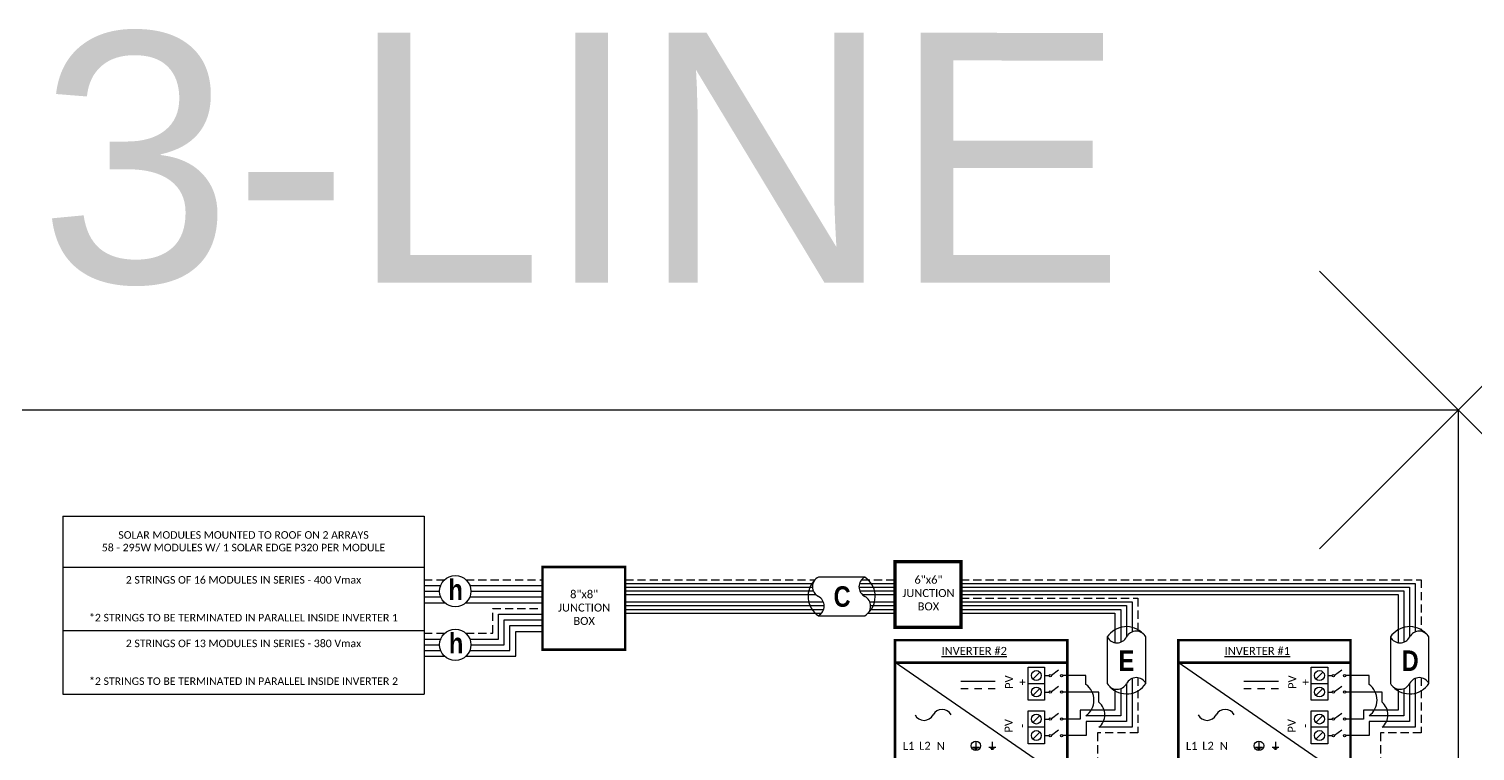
# Model space of a CAD drawing. Header units: feet. Extents: x -13431 to 10247, y 10829 to 29871.
# Drawn here: x 6299 to 6960, y 17340 to 17670 of the extents above; entities that cross this region are included whole.
import ezdxf

# ---------------------------------------------------------------- set-up
doc = ezdxf.new("R2010")
doc.units = ezdxf.units.FT
doc.header["$MEASUREMENT"] = 0
doc.linetypes.add('HIDDEN', pattern=[0.375, 0.25, -0.125])
doc.layers.add('LOCKED (NO PRINT)', color=7, linetype='Continuous', plot=False)
doc.styles.add('ONE LINE TXT', font='techb___.ttf')
doc.styles.get("Standard").update_dxf_attribs({"font": 'CALIBRI.TTF'})
doc.styles.add('TITLE BBLOCK TEXT', font='ARIALUNI.TTF')

# ---------------------------------------------------------------- blocks, each defined once
blk = doc.blocks.new('*T263')
at = {"color": 0, "lineweight": -2, "transparency": 16777216}
for p, q in [((0, 0), (165.11, 0)), ((0, 0), (0, -81.42)), ((165.11, 0), (165.11, -81.42)), ((0, -23.32), (165.11, -23.32)), ((0, -52.37), (165.11, -52.37)), ((0, -81.42), (165.11, -81.42))]:
    blk.add_line(p, q, dxfattribs=at)
at = {"color": 0, "linetype": 'Continuous', "transparency": 16777216, "char_height": 3.4544, "width": 156.9097, "attachment_point": 5}
for s, insert in [('{\\fCalibri|b0|i0|c0;SOLAR MODULES MOUNTED TO ROOF ON 2 ARRAYS^J58 - 295W MODULES W/ 1 SOLAR EDGE P320 PER MODULE', (82.56, -11.66)), ('{\\fCalibri|b0|i0|c0;2 STRINGS OF 16 MODULES IN SERIES - 400 Vmax^J^J^J*2 STRINGS TO BE TERMINATED IN PARALLEL INSIDE INVERTER 1', (82.56, -37.85)), ('{\\fCalibri|b0|i0|c0;2 STRINGS OF 13 MODULES IN SERIES - 380 Vmax^J^J^J*2 STRINGS TO BE TERMINATED IN PARALLEL INSIDE INVERTER 2', (82.56, -66.89))]:
    blk.add_mtext(s, dxfattribs=dict(at, insert=insert))
blk = doc.blocks.new('8x8box')
at = {"lineweight": 50, "const_width": 1.19}
blk.add_lwpolyline([(37.78, 0), (0, 0), (0, 37.78), (37.78, 37.78)], close=True, dxfattribs=at)
at = {"color": 1, "insert": (19.03, 19.26), "char_height": 3.6576, "attachment_point": 5}
blk.add_mtext_dynamic_manual_height_columns('8"x8"  JUNCTION BOX ', width=0.4767, gutter_width=7.17, heights=[0], dxfattribs=at)
blk = doc.blocks.new('6x6box')
at = {"lineweight": 50, "const_width": 1.53}
blk.add_lwpolyline([(30.1, 0), (0, 0), (0, 30.1), (30.1, 30.1)], close=True, dxfattribs=at)
at = {"color": 1, "insert": (15.24, 15.71), "char_height": 3.6576, "width": 0.4767, "attachment_point": 5}
blk.add_mtext('6"x6"  JUNCTION BOX  ', dxfattribs=at)

msp = doc.modelspace()

# ---------------------------------------------------------------- linework, layer by layer
at = {"color": 92, "linetype": 'HIDDEN', "ltscale": 15}
for p, q in [((6479.3, 17418.13), (6488.71, 17418.13)), ((6498.4, 17418.13), (6533.44, 17418.13)), ((6571.22, 17418.13), (6658.06, 17418.14)), ((6679.3, 17418.14), (6694.74, 17418.14)), ((6724.74, 17418.14), (6935.08, 17418.14)), ((6935.08, 17418.14), (6935.08, 17394.57)), ((6724.74, 17409.68), (6805.64, 17409.68)), ((6805.64, 17409.68), (6805.64, 17394.57)), ((6510.68, 17393.66), (6510.68, 17405.03)), ((6510.68, 17405.03), (6533.44, 17405.03)), ((6479.3, 17393.66), (6488.71, 17393.66)), ((6498.4, 17393.66), (6510.68, 17393.66)), ((6805.64, 17373.33), (6805.64, 17348.08)), ((6935.08, 17373.33), (6935.08, 17348.08)), ((6805.64, 17348.08), (6787.14, 17348.08)), ((6787.14, 17348.08), (6787.14, 17319.99)), ((6935.08, 17348.08), (6916.57, 17348.08)), ((6916.57, 17348.08), (6916.57, 17319.99))]:
    msp.add_line(p, q, dxfattribs=at)
at = {"color": 10, "linetype": 'Continuous'}
for p, q in [((6479.3, 17415.51), (6487.1, 17415.51)), ((6500.2, 17415.51), (6533.44, 17415.51)), ((6571.22, 17416.44), (6657.12, 17416.44)), ((6678.36, 17416.44), (6694.79, 17416.44)), ((6724.74, 17416.44), (6932.45, 17416.44)), ((6932.45, 17416.44), (6932.45, 17394.28)), ((6479.3, 17410.27), (6487.1, 17410.27)), ((6500.2, 17410.27), (6533.44, 17410.27)), ((6571.22, 17413.06), (6657.25, 17413.06)), ((6678.49, 17413.06), (6694.74, 17413.06)), ((6724.74, 17413.06), (6927.21, 17413.06)), ((6927.21, 17413.06), (6927.21, 17389.61)), ((6513.3, 17391.04), (6513.3, 17402.4)), ((6513.3, 17402.4), (6533.44, 17402.4)), ((6571.22, 17407.98), (6661.85, 17407.98)), ((6571.22, 17404.6), (6661.98, 17404.6)), ((6683.09, 17407.98), (6694.95, 17407.98)), ((6683.22, 17404.6), (6694.91, 17404.6)), ((6724.74, 17407.98), (6803.02, 17407.98)), ((6724.74, 17404.6), (6797.78, 17404.6)), ((6797.78, 17404.6), (6797.78, 17389.61)), ((6803.02, 17407.98), (6803.02, 17394.28)), ((6518.54, 17385.8), (6518.54, 17397.16)), ((6518.54, 17397.16), (6533.44, 17397.16)), ((6479.3, 17391.04), (6487.1, 17391.04)), ((6500.2, 17391.04), (6513.3, 17391.04)), ((6479.3, 17385.8), (6487.1, 17385.8)), ((6500.2, 17385.8), (6518.54, 17385.8)), ((6781.89, 17374.35), (6771.26, 17374.35)), ((6781.89, 17370.25), (6781.89, 17374.35)), ((6803.02, 17373.03), (6803.02, 17350.7)), ((6911.33, 17374.35), (6900.7, 17374.35)), ((6911.33, 17370.25), (6911.33, 17374.35)), ((6932.45, 17373.03), (6932.45, 17350.7)), ((6787.85, 17366.82), (6771.26, 17366.82)), ((6787.85, 17362.1), (6787.85, 17366.82)), ((6797.78, 17368.37), (6797.78, 17355.94)), ((6917.28, 17366.82), (6900.7, 17366.82)), ((6917.28, 17362.1), (6917.28, 17366.82)), ((6927.21, 17368.37), (6927.21, 17355.94)), ((6797.78, 17355.94), (6781.89, 17355.94)), ((6927.21, 17355.94), (6911.33, 17355.94)), ((6803.02, 17350.7), (6787.85, 17350.7)), ((6932.45, 17350.7), (6917.28, 17350.7))]:
    msp.add_line(p, q, dxfattribs=at)
at = {"color": 7, "linetype": 'Continuous'}
for p, q in [((6571.22, 17414.75), (6656.89, 17414.75)), ((6680.79, 17419.34), (6659.55, 17419.34)), ((6678.13, 17414.75), (6694.74, 17414.75)), ((6724.74, 17414.75), (6929.83, 17414.75)), ((6929.83, 17414.75), (6929.83, 17391.86)), ((6479.3, 17412.89), (6486.42, 17412.89)), ((6500.7, 17412.89), (6533.44, 17412.89)), ((6571.22, 17411.37), (6658.39, 17411.37)), ((6679.63, 17411.37), (6694.64, 17411.37)), ((6724.74, 17411.37), (6924.59, 17411.37)), ((6924.59, 17411.37), (6924.59, 17389.38)), ((6479.3, 17407.65), (6488.71, 17407.65)), ((6498.4, 17407.65), (6533.44, 17407.65)), ((6571.22, 17406.29), (6662.21, 17406.29)), ((6571.22, 17402.9), (6661.04, 17402.9)), ((6659.55, 17401.71), (6680.79, 17401.71)), ((6682.29, 17402.91), (6694.74, 17402.91)), ((6683.46, 17406.29), (6694.74, 17406.29)), ((6724.74, 17406.29), (6800.4, 17406.29)), ((6724.74, 17402.9), (6795.16, 17402.9)), ((6795.16, 17402.9), (6795.16, 17389.38)), ((6800.4, 17406.29), (6800.4, 17391.86)), ((6515.92, 17388.42), (6515.92, 17399.78)), ((6515.92, 17399.78), (6533.44, 17399.78)), ((6479.3, 17388.42), (6486.42, 17388.42)), ((6500.7, 17388.42), (6515.92, 17388.42)), ((6521.17, 17383.18), (6521.17, 17394.54)), ((6521.17, 17394.54), (6533.44, 17394.54)), ((6791.64, 17391.97), (6791.64, 17370.72)), ((6809.27, 17370.72), (6809.27, 17391.97)), ((6921.07, 17391.97), (6921.07, 17370.72)), ((6938.7, 17370.72), (6938.7, 17391.97)), ((6479.3, 17383.18), (6488.71, 17383.18)), ((6498.4, 17383.18), (6521.17, 17383.18)), ((6773.41, 17325.86), (6694.64, 17380.24)), ((6902.84, 17325.86), (6824.07, 17380.24)), ((6740.46, 17371.63), (6724.69, 17371.63)), ((6800.4, 17370.62), (6800.4, 17353.32)), ((6869.89, 17371.63), (6854.12, 17371.63)), ((6929.83, 17370.62), (6929.83, 17353.32)), ((6727.99, 17368.22), (6724.69, 17368.22)), ((6734.22, 17368.22), (6730.93, 17368.22)), ((6740.46, 17368.22), (6737.16, 17368.22)), ((6795.16, 17368.14), (6795.16, 17358.56)), ((6857.42, 17368.22), (6854.12, 17368.22)), ((6863.65, 17368.22), (6860.36, 17368.22)), ((6869.89, 17368.22), (6866.6, 17368.22)), ((6924.59, 17368.14), (6924.59, 17358.56)), ((6795.16, 17358.56), (6779.32, 17358.56)), ((6779.32, 17358.56), (6779.32, 17354.46)), ((6924.59, 17358.56), (6908.75, 17358.56)), ((6908.75, 17358.56), (6908.75, 17354.46)), ((6779.32, 17354.46), (6771.15, 17354.46)), ((6800.4, 17353.32), (6781.94, 17353.32)), ((6781.94, 17353.32), (6781.94, 17346.92)), ((6908.75, 17354.46), (6900.7, 17354.46)), ((6929.83, 17353.32), (6911.37, 17353.32)), ((6911.37, 17353.32), (6911.37, 17346.92)), ((6781.94, 17346.92), (6771.26, 17346.92)), ((6911.37, 17346.92), (6900.7, 17346.92))]:
    msp.add_line(p, q, dxfattribs=at)
at = {"color": 1, "linetype": 'Continuous'}
for p, q in [((6755.45, 17363.05), (6755.45, 17378.12)), ((6755.45, 17378.12), (6762.99, 17378.12)), ((6755.45, 17363.05), (6755.45, 17378.12)), ((6762.99, 17378.12), (6762.99, 17363.05)), ((6762.99, 17378.12), (6762.99, 17370.59)), ((6769.41, 17376.82), (6766.15, 17374.37)), ((6884.88, 17363.05), (6884.88, 17378.12)), ((6884.88, 17378.12), (6892.42, 17378.12)), ((6884.88, 17363.05), (6884.88, 17378.12)), ((6892.42, 17378.12), (6892.42, 17363.05)), ((6892.42, 17378.12), (6892.42, 17370.59)), ((6898.85, 17376.82), (6895.58, 17374.37)), ((6762.99, 17370.59), (6755.45, 17370.59)), ((6762.99, 17374.35), (6765.02, 17374.35)), ((6769.41, 17369.28), (6766.15, 17366.84)), ((6892.42, 17370.59), (6884.88, 17370.59)), ((6892.42, 17374.35), (6894.46, 17374.35)), ((6898.85, 17369.28), (6895.58, 17366.84)), ((6762.99, 17363.05), (6755.45, 17363.05)), ((6762.99, 17366.82), (6765.02, 17366.82)), ((6892.42, 17363.05), (6884.88, 17363.05)), ((6892.42, 17366.82), (6894.46, 17366.82)), ((6755.45, 17343.16), (6755.45, 17358.23)), ((6755.45, 17358.23), (6762.99, 17358.23)), ((6762.99, 17358.23), (6762.99, 17350.69)), ((6769.41, 17356.92), (6766.15, 17354.48)), ((6884.88, 17343.16), (6884.88, 17358.23)), ((6884.88, 17358.23), (6892.42, 17358.23)), ((6892.42, 17358.23), (6892.42, 17350.69)), ((6898.85, 17356.92), (6895.58, 17354.48)), ((6762.99, 17350.69), (6755.45, 17350.69)), ((6762.99, 17354.46), (6765.02, 17354.46)), ((6762.99, 17350.69), (6762.99, 17343.16)), ((6769.41, 17349.38), (6766.15, 17346.94)), ((6892.42, 17350.69), (6884.88, 17350.69)), ((6892.42, 17354.46), (6894.46, 17354.46)), ((6892.42, 17350.69), (6892.42, 17343.16)), ((6898.85, 17349.38), (6895.58, 17346.94)), ((6762.99, 17343.16), (6755.45, 17343.16)), ((6762.99, 17346.92), (6765.02, 17346.92)), ((6892.42, 17343.16), (6884.88, 17343.16)), ((6892.42, 17346.92), (6894.46, 17346.92))]:
    msp.add_line(p, q, dxfattribs=at)
at = {"color": 4, "linetype": 'Continuous'}
for p, q in [((6760.83, 17375.96), (6757.61, 17372.75)), ((6890.26, 17375.96), (6887.04, 17372.75)), ((6760.83, 17368.43), (6757.61, 17365.21)), ((6890.26, 17368.43), (6887.04, 17365.21)), ((6760.83, 17356.07), (6757.61, 17352.85)), ((6890.26, 17356.07), (6887.04, 17352.85)), ((6760.83, 17348.53), (6757.61, 17345.32)), ((6890.26, 17348.53), (6887.04, 17345.32))]:
    msp.add_line(p, q, dxfattribs=at)
at = {"lineweight": 50, "const_width": 1.19}
for points in [[(6694.64, 17325.86), (6694.64, 17390.52), (6773.41, 17390.52), (6773.41, 17325.86)], [(6694.64, 17380.24), (6694.64, 17390.52), (6773.41, 17390.52), (6773.41, 17380.24)], [(6824.07, 17325.86), (6824.07, 17390.52), (6902.84, 17390.52), (6902.84, 17325.86)], [(6824.07, 17380.24), (6824.07, 17390.52), (6902.84, 17390.52), (6902.84, 17380.24)]]:
    msp.add_lwpolyline(points, close=True, dxfattribs=at)
at = {"color": 92, "linetype": 'Continuous', "flags": 128}
for points in [[(6731.56, 17343.97), (6731.56, 17341.67)], [(6739.09, 17343.97), (6739.09, 17341.67)], [(6860.99, 17343.97), (6860.99, 17341.67)], [(6868.53, 17343.97), (6868.52, 17341.67)], [(6730.02, 17341.67), (6733.09, 17341.67)], [(6732.56, 17341.11), (6730.55, 17341.11)], [(6732.03, 17340.54), (6731.09, 17340.54)], [(6737.56, 17341.67), (6740.63, 17341.67)], [(6740.1, 17341.11), (6738.09, 17341.11)], [(6739.56, 17340.54), (6738.62, 17340.54)], [(6859.45, 17341.67), (6862.53, 17341.67)], [(6861.99, 17341.11), (6859.99, 17341.11)], [(6866.99, 17341.67), (6870.06, 17341.67)], [(6869.53, 17341.11), (6867.52, 17341.11)]]:
    msp.add_lwpolyline(points, dxfattribs=at)
at = {"color": 92, "linetype": 'HIDDEN', "flags": 128}
for points in [[(6861.46, 17340.54), (6860.52, 17340.54)], [(6868.99, 17340.54), (6868.05, 17340.54)]]:
    msp.add_lwpolyline(points, dxfattribs=at)
at = {"color": 7, "linetype": 'Continuous'}
for centre in [(6493.56, 17412.89), (6493.56, 17388.42)]:
    msp.add_circle(centre, 7.14, dxfattribs=at)
at = {"color": 4, "linetype": 'Continuous'}
for centre in [(6759.22, 17374.35), (6888.65, 17374.35), (6759.22, 17366.82), (6888.65, 17366.82), (6759.22, 17354.46), (6888.65, 17354.46), (6759.22, 17346.92), (6888.65, 17346.92)]:
    msp.add_circle(centre, 2.27, dxfattribs=at)
at = {"color": 1, "linetype": 'Continuous'}
for centre in [(6765.57, 17374.35), (6770.72, 17374.35), (6895, 17374.35), (6900.15, 17374.35), (6765.57, 17366.82), (6770.72, 17366.82), (6895, 17366.82), (6900.15, 17366.82), (6765.57, 17354.46), (6770.72, 17354.46), (6895, 17354.46), (6900.15, 17354.46), (6765.57, 17346.92), (6770.72, 17346.92), (6895, 17346.92), (6900.15, 17346.92)]:
    msp.add_circle(centre, 0.541, dxfattribs=at)
at = {"color": 92, "linetype": 'Continuous'}
for centre in [(6731.56, 17342.23), (6860.99, 17342.23)]:
    msp.add_circle(centre, 2.17, dxfattribs=at)
at = {"color": 7, "linetype": 'Continuous'}
for centre, start, end in [((6665.4, 17410.52), 133.97324, 236.42648), ((6674.94, 17410.52), 313.97324, 56.42648), ((6800.46, 17386.12), 43.97324, 146.42648), ((6929.89, 17386.12), 43.97324, 146.42648), ((6800.46, 17376.57), 223.97324, 326.42648), ((6929.89, 17376.57), 223.97324, 326.42648)]:
    msp.add_arc(centre, 10.58, start, end, dxfattribs=at)
at = {"linetype": 'Continuous'}
for centre, radius, start, end in [((6661.86, 17414.93), 4.98, 117.66392, 242.33608), ((6683.1, 17414.93), 4.98, 117.66392, 242.33608), ((6657.24, 17406.11), 4.98, 297.66392, 62.33608), ((6678.48, 17406.11), 4.98, 297.66392, 62.33608), ((6796.05, 17394.28), 4.98, 207.66392, 332.33608), ((6804.86, 17389.66), 4.98, 27.66392, 152.33608), ((6925.48, 17394.28), 4.98, 207.66392, 332.33608), ((6934.29, 17389.66), 4.98, 27.66392, 152.33608), ((6796.05, 17373.03), 4.98, 207.66392, 332.33608), ((6804.86, 17368.41), 4.98, 27.66392, 152.33608), ((6925.48, 17373.03), 4.98, 207.66392, 332.33608), ((6934.29, 17368.41), 4.98, 27.66392, 152.33608), ((6707.87, 17358.5), 4.65, 207.66392, 332.33608), ((6716.11, 17354.18), 4.65, 27.66392, 152.33608), ((6837.3, 17358.5), 4.65, 207.66392, 332.33608), ((6845.54, 17354.18), 4.65, 27.66392, 152.33608)]:
    msp.add_arc(centre, radius, start, end, dxfattribs=at)
at = {"color": 10, "linetype": 'Continuous'}
for centre, radius, start, end in [((6776.76, 17363.1), 8.8, 305.65052, 54.34948), ((6906.2, 17363.1), 8.8, 305.65052, 54.34948), ((6783.08, 17356.4), 7.43, 309.93385, 50.06615), ((6912.51, 17356.4), 7.43, 309.93385, 50.06615)]:
    msp.add_arc(centre, radius, start, end, dxfattribs=at)
at = {"layer": 'LOCKED (NO PRINT)', "color": 2}
for p, q in [((7015.55, 17559.27), (6888.59, 17432.31)), ((7015.55, 17432.31), (6888.59, 17559.27))]:
    msp.add_line(p, q, dxfattribs=at)
at = {"layer": 'LOCKED (NO PRINT)'}
msp.add_lwpolyline([(6130.22, 17495.79), (6952.07, 17495.79), (6952.07, 16894.63), (6130.22, 16894.63)], close=True, dxfattribs=at)

# ---------------------------------------------------------------- block references
msp.add_blockref('*T263', (6314.19, 17447.28))
at = {"color": 7}
for name, p in [('8x8box', (6533.44, 17386.14)), ('6x6box', (6694.64, 17396.32))]:
    msp.add_blockref(name, p, dxfattribs=at)

# ---------------------------------------------------------------- texts
at = {"color": 1, "linetype": 'Continuous'}
for s, p in [('%%UINVERTER #2', (6715.85, 17383.78)), ('%%UINVERTER #1', (6845.28, 17383.78))]:
    msp.add_text(s, height=3.6576, dxfattribs=at).set_placement(p)
at = {"color": 1, "linetype": 'Continuous', "char_height": 9.3833, "attachment_point": 1, "style": 'ONE LINE TXT'}
for s, insert in [('{\\W1;\\C256;h}', (6490.46, 17418.28)), ('{\\W1;\\C256;C}', (6666.52, 17415.15)), ('{\\W1;\\C256;h}', (6490.66, 17393.81)), ('{\\W1;\\C256;E}', (6796.81, 17385.81)), ('{\\W1;\\C256;D}', (6926.24, 17385.81))]:
    msp.add_mtext_dynamic_manual_height_columns(s, width=0.1385, gutter_width=2.13, heights=[0], dxfattribs=dict(at, insert=insert))
at = {"color": 1, "char_height": 3.658, "attachment_point": 5, "rotation": 90}
for s, width, insert in [('PV +', 2.8378, (6749.81, 17371.33)), ('PV +', 2.8378, (6879.24, 17371.33)), ('PV -', 2.8013, (6749.58, 17351.36)), ('PV -', 2.8013, (6879.01, 17351.36))]:
    msp.add_mtext_dynamic_manual_height_columns(s, width=width, gutter_width=0.75, heights=[0], dxfattribs=dict(at, insert=insert))
at = {"color": 1, "attachment_point": 5}
for s, insert, char_height in [('L1', (6700.8, 17342.2), 3.658), ('L2', (6708.26, 17342.23), 3.658), ('N', (6715.51, 17342.18), 3.66), ('L1', (6830.23, 17342.2), 3.658), ('L2', (6837.69, 17342.23), 3.658), ('N', (6844.94, 17342.18), 3.66)]:
    msp.add_mtext_dynamic_manual_height_columns(s, width=0.1481, gutter_width=0.75, heights=[0], dxfattribs=dict(at, insert=insert, char_height=char_height))
at = {"layer": 'LOCKED (NO PRINT)', "color": 7, "style": 'TITLE BBLOCK TEXT'}
msp.add_text('3-LINE', height=114.235, rotation=359.98856, dxfattribs=at).set_placement((6303.09, 17554.02))

doc.saveas('drawing.dxf')
